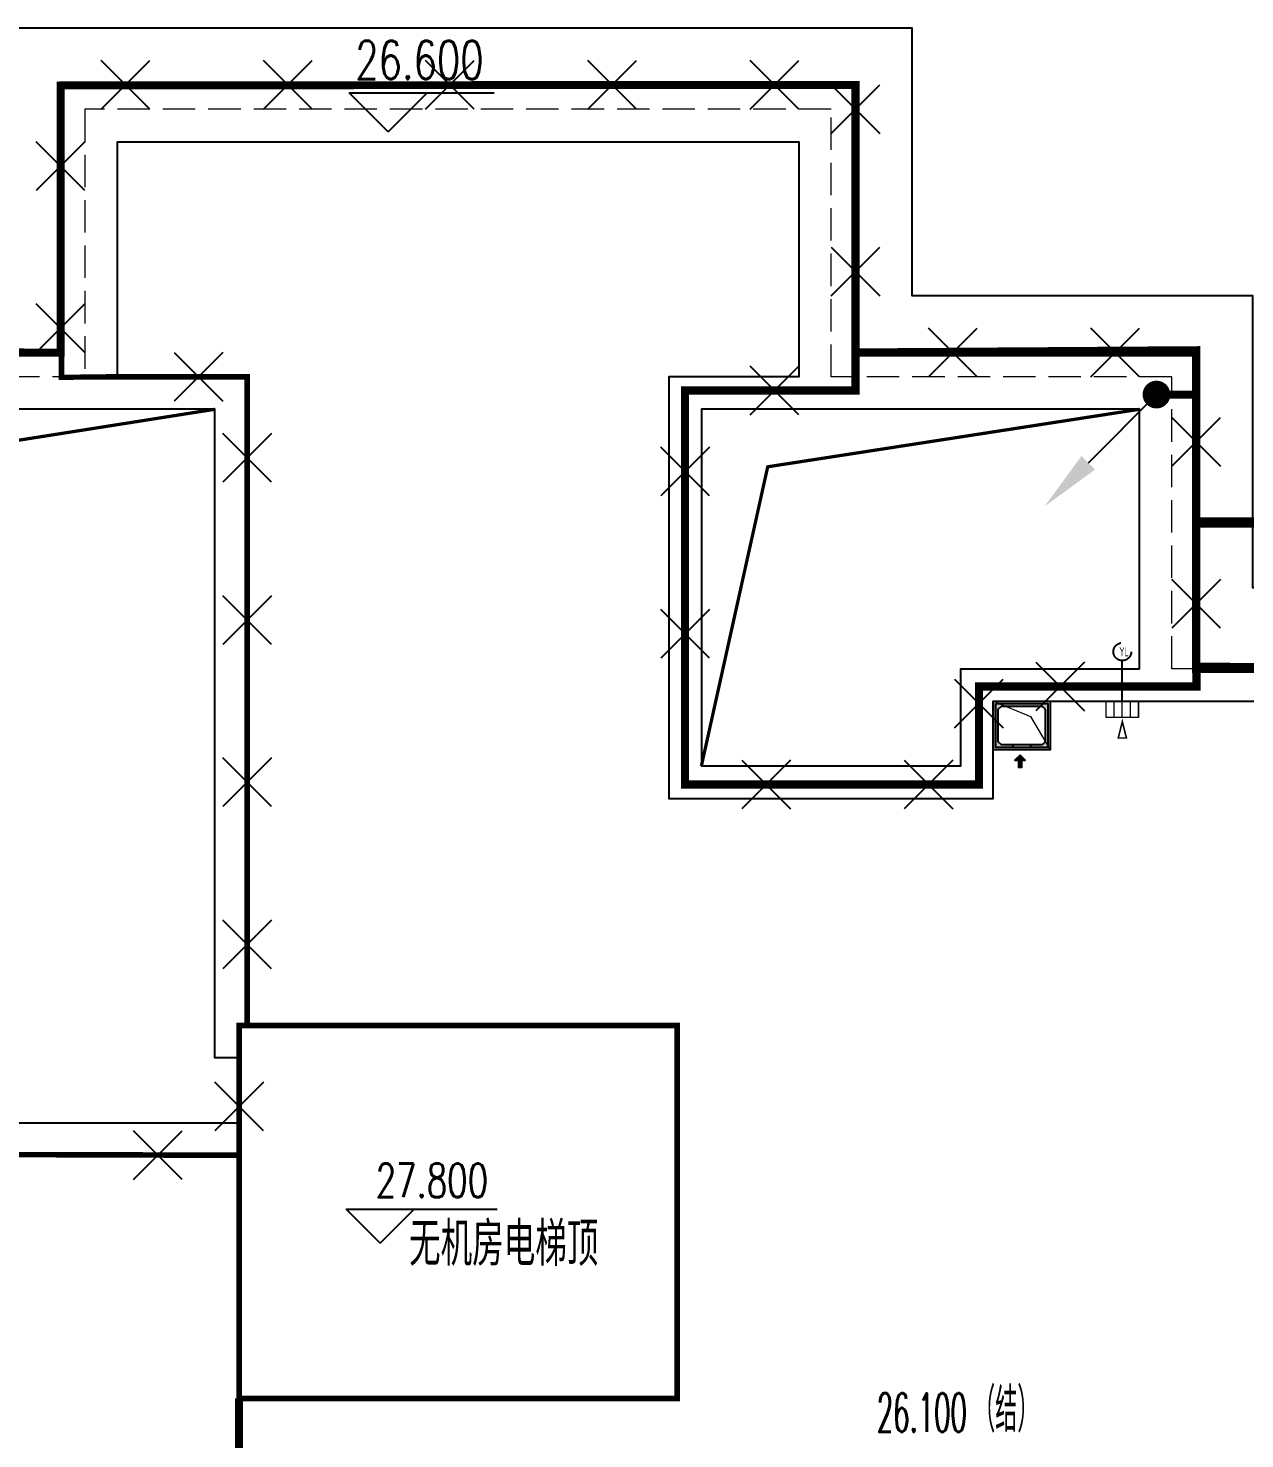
# Model space of a CAD drawing. Extents: x 3753737 to 4713801, y -857380 to 24339.
# Drawn here: x 4134863 to 4142363, y -714002 to -705303 of the extents above; entities that cross this region are included whole.
import ezdxf

# ---------------------------------------------------------------- set-up
doc = ezdxf.new("R2010")
doc.units = 0
doc.header["$LTSCALE"] = 1000
doc.header["$MEASUREMENT"] = 0
for name, pattern in [('#P_--_20B1_001_t3$0$DASH', [0.35, 0.25, -0.1]), ('__DASH', [0.35, 0.25, -0.1]), ('DASH', [0.35, 0.25, -0.1])]:
    doc.linetypes.add(name, pattern=pattern)
doc.layers.get('0').update_dxf_attribs({"linetype": 'CONTINUOUS'})
for name, color, linetype in [('!!电气', 1, 'CONTINUOUS'), ('$RECOVER_210609100354-0', 7, 'CONTINUOUS'), ('DIM_ELEV', 3, 'CONTINUOUS'), ('LVTRY', 252, 'CONTINUOUS'), ('LWIRE', 4, 'CONTINUOUS'), ('ROOF', 183, 'CONTINUOUS'), ('VPIPE-凝结', 150, 'CONTINUOUS'), ('VPIPE-雨水', 4, 'DASH'), ('WIRE-避雷', 4, 'CONTINUOUS'), ('建筑-排气道', 252, 'CONTINUOUS'), ('看线', 185, 'CONTINUOUS')]:
    doc.layers.add(name, color=color, linetype=linetype)
for name, color, linetype, lineweight in [('PUB_HATCH', 8, 'CONTINUOUS', 9), ('PUB_TEXT', 7, 'CONTINUOUS', 20), ('平面-分水线', 189, 'CONTINUOUS', 15), ('平面-看线', 252, 'CONTINUOUS', 15), ('立面-洞口示意', 252, 'CONTINUOUS', 13)]:
    doc.layers.add(name, color=color, linetype=linetype, lineweight=lineweight)
doc.styles.add('_TCH_DIM', font='SIMPLEX', dxfattribs={"bigfont": 'GBCBIG'})
doc.styles.get("Standard").update_dxf_attribs({"font": 'gbenor.shx', "bigfont": 'gbcbig.shx'})

# ---------------------------------------------------------------- blocks, each defined once
blk = doc.blocks.new('DFSFSF')
at = {"layer": '平面-分水线'}
for p, q in [((697141.9143252881, 775567.7311356195), (697141.9143252881, 775667.5561356199)), ((697342.3369560526, 775667.5561356199), (697142.6869560517, 775667.5561356199)), ((697193.1069603423, 775567.7311356195), (697193.1069603423, 775667.5561356199)), ((697242.5119560522, 775567.7311356195), (697242.5119560522, 775667.5561356199)), ((697291.916951762, 775567.7311356195), (697291.916951762, 775667.5561356199)), ((697342.3369560526, 775667.5561356199), (697342.3369560526, 775567.7311356195)), ((697342.3369560526, 775567.7311356195), (697342.3369560526, 775667.5561356199)), ((697342.3369560526, 775567.7311356195), (697142.6869560517, 775567.7311356195))]:
    blk.add_line(p, q, dxfattribs=at)
blk = doc.blocks.new('DFGDGDGD')
at = {"layer": '平面-分水线', "const_width": 10}
blk.add_lwpolyline([(697267.5119560522, 775440.6606483405), (697242.5119560522, 775540.6606483405), (697217.5119560522, 775440.6606483405)], close=True, dxfattribs=at)
blk.add_blockref('DFSFSF', (0, 0))
blk = doc.blocks.new('*U185')
h = blk.add_hatch(color=5)
h.set_gradient(color1=(0, 0, 255), rotation=180, tint=1)
h.paths.add_polyline_path([(3.524958103184869e-15, -2.819966482547906e-15), (-6.350000000000009, -6.349999999999992), (-6.350000000000001, -2.159000000000014), (-15, -2.158999999999999), (-14.99999999999999, 2.159000000000044), (-6.349999999999993, 2.159000000000029), (-6.349999999999985, 6.350000000000009)])
at = {"color": 0, "linetype": 'Continuous'}
blk.add_lwpolyline([(3.524958103184869e-15, -2.819966482547906e-15), (-6.350000000000009, -6.349999999999992), (-6.350000000000001, -2.159000000000014), (-15, -2.158999999999999), (-14.99999999999999, 2.159000000000044), (-6.349999999999993, 2.159000000000029), (-6.349999999999985, 6.350000000000009)], close=True, dxfattribs=at)
blk = doc.blocks.new('A$C1F33016B')
at = {"layer": 'PUB_HATCH'}
blk.add_hatch(color=256, dxfattribs=at).paths.add_polyline_path([(16134.99072450679, 8984.999517118558), (16134.99072450679, 8714.999517118558), (16029.99072450679, 8714.999517118558), (16029.99072450679, 8729.999517118558), (16099.99072450679, 8729.999517118558), (16119.99072450679, 8749.999517118558), (16119.99072450679, 8949.999517118558), (16099.99072450679, 8969.999517118558), (15849.99072450679, 8969.999517118558), (15829.99072450679, 8949.999517118558), (15829.99072450679, 8749.999517118558), (15849.99072450679, 8729.999517118558), (15919.99072450679, 8729.999517118558), (15919.99072450679, 8714.999517118558), (15814.99072450679, 8714.999517118558), (15814.99072450679, 8984.999517118558)])
at = {"layer": '$RECOVER_210609100354-0', "color": 252, "const_width": 8}
blk.add_lwpolyline([(11150.00000472367, 6999.9999988419), (13849.9999949839, 6999.9999988419), (13849.9999949839, 4699.999998799525), (11150.00000472367, 4699.999998799525)], close=True, dxfattribs=at)
at = {"color": 252, "const_width": 20}
for points in [[(8341.421236896887, 6399.999994003912), (8753.92123685591, 10445.49999882374), (10999.99993937928, 10799.99999900162)], [(14000.00024949759, 8600.53624918824), (14408.92123685591, 10445.49999882374), (16699.9999494683, 10799.99999902886)]]:
    blk.add_lwpolyline(points, dxfattribs=at)
at = {"layer": 'DIM_ELEV'}
for p, q in [((12069.49995004758, 12510.97388607683), (11829.49995004758, 12750.97388607683)), ((11829.49995004758, 12750.97388607683), (12721.75033344747, 12750.97388607683)), ((12069.49995004758, 12510.97388607683), (12309.49995004758, 12750.97388607683)), ((12020.14024708979, 5657.138942205347), (11810.14024708979, 5867.138942205347)), ((11810.14024708979, 5867.138942205347), (12741.02890860592, 5867.138942205347)), ((12020.14024708979, 5657.138942205347), (12230.14024708979, 5867.138942205347))]:
    blk.add_line(p, q, dxfattribs=at)
at = {"layer": 'LVTRY', "color": 1}
for p, q in [((15919.99072450679, 8729.999517118558), (15919.99072450679, 8714.999517118558)), ((16029.99072450679, 8729.999517118558), (16029.99072450679, 8714.999517118558))]:
    blk.add_line(p, q, dxfattribs=at)
for points in [[(15799.99072450679, 8999.999517118558), (16149.99072450679, 8999.999517118558), (16149.99072450679, 8699.999517118558), (15799.99072450679, 8699.999517118558)], [(15814.99072450679, 8984.999517118558), (16134.99072450679, 8984.999517118558), (16134.99072450679, 8714.999517118558), (15814.99072450679, 8714.999517118558)], [(16099.99072450679, 8729.999517118558), (15849.99072450679, 8729.999517118558), (15829.99072450679, 8749.999517118558), (15829.99072450679, 8949.999517118558), (15849.99072450679, 8969.999517118558), (16099.99072450679, 8969.999517118558), (16119.99072450679, 8949.999517118558), (16119.99072450679, 8749.999517118558), (16099.99072450679, 8729.999517118558)]]:
    blk.add_lwpolyline(points, close=True, dxfattribs=at)
at = {"layer": 'ROOF', "color": 252, "ltscale": 0.8}
for points in [[(22750.01152775064, 1900.000006468967), (22750.01136052515, 6899.999991594814), (20899.99994930066, 6899.999991710298), (20899.99994960986, 9699.999991236487), (17399.9999504853, 9699.999991323333), (17399.99995053001, 11499.99999907031), (15299.99892977625, 11499.99999892991), (15299.99892966077, 13150.00000285031), (9700.000953572802, 13149.9999984121), (9700.000955003314, 11499.9999989341), (7599.999938575551, 11499.9999990568), (7599.999938473105, 9699.99999118247), (4099.999938658439, 9699.999991131015), (4099.999818431213, 7400.001628744882), (3399.999817983247, 7400.001628465019)], [(10399.99993904866, 10999.9999990263), (10399.99993904866, 12449.99999882351), (14599.99993998557, 12449.99999882351), (14599.99993998557, 10999.9999990263), (13799.99994006939, 10999.9999990263), (13799.9999378752, 8400.27025674237), (15799.79590952396, 8400.270255054114), (15799.79590952396, 8999.999999580905), (20199.99994010385, 8999.999999580905), (20199.99994010385, 6199.999999793712), (22050.01136052329, 6199.999999749474), (22050.01136052236, 1900.068179056048), (15599.95704866387, 1899.931803827174), (15599.95759219024, 99.99999998975545), (9400.042421364225, 100.0000000107102), (9400.041877837852, 1899.939857619116), (3599.988519361243, 1900.062273277901), (3599.999431967735, 6199.99999175407), (4799.999940171838, 6199.999992233701), (4799.999938946217, 8999.99999114126), (6399.999938962981, 8999.99999120878), (6399.999939022586, 6199.999999791384), (11150.00000472367, 6199.999999791384)], [(10399.99993904866, 10999.9999990263), (10054.97496926785, 10999.99999891315), (10054.97496927623, 11149.99999891315)], [(11199.99993904866, 6999.9999988419), (11199.99993904866, 10999.9999990263), (10399.99993904866, 10999.9999990263)], [(11149.9774788022, 6799.996107412968), (10999.99993897043, 6799.995862165), (10999.99993937928, 10799.99999900162), (8299.999938422814, 10799.99999896553), (8299.999938447028, 8999.99879467301), (6599.999938891269, 8999.99879463669), (6599.999938947149, 6399.999992001802), (11149.99994251318, 6399.999997232575)]]:
    blk.add_lwpolyline(points, dxfattribs=at)
blk.add_lwpolyline([(16699.9999410864, 9199.999991293531), (16699.9999494683, 10799.99999902886), (14000.00024949759, 10799.99999901862), (14000.00024949759, 8600.53624918824), (15599.99919565767, 8600.53624916682), (15599.99919566512, 9200.000005290378)], close=True, dxfattribs=at)
at = {"layer": 'VPIPE-凝结', "color": 252}
blk.add_line((16595.04161784984, 8999.999995938735), (16595.04165119119, 9249.999902247917), dxfattribs=at)
at = {"layer": 'VPIPE-雨水', "color": 252}
blk.add_circle((16594.99994163681, 9304.999886432663), 55, dxfattribs=at)
at = {"layer": '平面-看线', "linetype": 'DASH', "ltscale": 0.8}
blk.add_lwpolyline([(22449.99992311746, 1899.999997639563), (22250.01136052515, 1899.999998943415), (22250.01136052515, 6399.999991626013), (20399.99994924478, 6399.999991741264), (20399.99994955491, 9199.999991248827), (16899.9999504732, 9199.99999133544), (16899.9999505179, 10999.99999903701), (14799.99892981164, 10999.99999889685), (14799.99892969616, 12650.00000245403), (10200.00095400587, 12649.99999880837), (10200.00095543638, 10999.99999890476), (8099.999938547611, 10999.9999990277), (8099.999938445166, 9199.999991189688), (4599.999938858673, 9199.999991138466), (4599.999939617701, 7300.001595500857)], dxfattribs=at)
at = {"layer": '看线', "color": 252, "linetype": '#P_--_20B1_001_t3$0$DASH', "ltscale": 0.5}
blk.add_lwpolyline([(17049.9999504732, 9199.999991331715), (17049.99995052163, 11149.99999904679), (14949.9989298014, 11149.99999890663), (14949.99892968498, 12800.00000257278), (10050.00095387641, 12799.99999868963), (10050.00095530692, 11149.99999891361), (7949.999938555062, 11149.99999903631), (7949.99993845541, 9199.999991187593)], dxfattribs=at)
at = {"layer": '立面-洞口示意'}
blk.add_lwpolyline([(15799.99072450679, 8999.999517118558), (16028.54266162077, 8906.050133861601), (16149.99072450679, 8699.999517118558)], dxfattribs=at)
blk.add_blockref('DFGDGDGD', (-680647.4703382016, -766667.5562220921))
at = {"layer": '建筑-排气道', "extrusion": (0, 0, -1), "xscale": 5, "yscale": 5, "zscale": -5, "rotation": 90}
blk.add_blockref('*U185', (-15965.08767203195, 8667.687246344285), dxfattribs=at)
at = {"layer": 'DIM_ELEV', "color": 7, "style": '_TCH_DIM'}
for s, height, width, p in [('26.600', 238, 0.7058823529411765, (11865.75033344747, 12834.9738860768)), ('27.800', 208.25, 0.7058823529411765, (11992.02890860592, 5940.638942205347)), ('（结）', 270.0709219858156, 0.7, (15675.55974831898, 4494.078063127585)), ('26.100', 238, 0.4941176470588236, (15081.95974831842, 4494.078063127585))]:
    blk.add_text(s, height=height, dxfattribs=dict(at, width=width)).set_placement(p)
at = {"layer": 'PUB_TEXT', "color": 252, "width": 0.6}
blk.add_text('YL', height=56.00000000000001, dxfattribs=at).set_placement((16576.79994163681, 9276.999886432663))
at = {"layer": 'PUB_TEXT', "color": 252}
blk.add_text('无机房电梯顶', height=270.0709219858156, dxfattribs=at).set_placement((12198.13492832147, 5517.817965094931))
blk = doc.blocks.new('$TelecSys$00000080')
for p, q in [((-0.7000000000007276, -0.7000000000007276), (0, 0)), ((0.1041666666678793, 0.1041666666660603), (0.1041666666678793, 0.1041666666660603)), ((-0.1041666666678793, -0.1041666666660603), (-0.1041666666678793, -0.1041666666660603))]:
    blk.add_line(p, q)
at = {"const_width": 0.1425}
blk.add_lwpolyline([(0.07125000000087311, 0, 1), (-0.07125000000087311, 0, 1)], format="xyb", close=True, dxfattribs=at)
blk.add_solid([(-0.6300000000010186, -0.7700000000004366), (-0.7700000000004366, -0.6299999999991996), (-1.150000000001455, -1.149999999999636)])
at = {"width": 0.8, "flags": 9}
blk.add_attdef('A', (0, 0), '', height=2e-05, rotation=180, dxfattribs=at)
blk = doc.blocks.new('$TelecSys$00000009')
for p, q in [((-0.5, 0.5), (0.5, -0.5)), ((0.5, 0.5), (-0.5, -0.5))]:
    blk.add_line(p, q)

msp = doc.modelspace()

# ---------------------------------------------------------------- block references
at = {"layer": '!!电气'}
msp.add_blockref('A$C1F33016B', (4125013.44466722, -718453.3751683426), dxfattribs=at)

# ---------------------------------------------------------------- next in the draw order: linework, layer by layer
at = {"layer": 'WIRE-避雷', "color": 4}
for points, const_width in [([(4150013.444115862, -709353.3752748587), (4148213.444674155, -709353.37517128), (4148213.444674181, -708353.3751770691), (4142063.444617715, -708353.3751769164), (4142063.444617741, -707303.3751692958), (4139963.443597021, -707303.375169436), (4139963.443595713, -705653.3751657698), (4135063.445621096, -705653.375169653), (4135063.445621001, -707303.375169429), (4132963.444605775, -707303.3751693214), (4132963.444605803, -709253.375177155), (4129613.444606079, -709253.3751784933), (4129613.442490384, -711109.201377176)], 50), ([(4135413.444606269, -707453.3751693163), (4135068.419636488, -707453.3751694295), (4135068.419636495, -707303.3751694295)], 35), ([(4135413.444606269, -707453.3751693163), (4136213.444606269, -707453.3751693163), (4136213.444606269, -711453.3751695007), (4136163.444671944, -711453.3751695007), (4136163.444671944, -712253.3751685512), (4131413.444606243, -712253.3751686523), (4131413.444606183, -709453.3751771338), (4131413.444606103, -709253.3751777741)], 35), ([(4141819.021945979, -707562.691358265), (4142059.267213194, -707562.691358265)], 50), ([(4142063.444617715, -708353.3751769164), (4142063.444617692, -709253.3751770109), (4145413.444616774, -709253.3751770938), (4145413.444616601, -712053.3751766013), (4147263.456027744, -712053.3751767166), (4147263.456027744, -716553.3751693992), (4150013.444606548, -716553.3751770814)], 50), ([(4136213.444606269, -711453.3751695007), (4138863.444662204, -711453.3751695007), (4138863.444662204, -713753.3751695431), (4136163.444678006, -713753.3751695431), (4136163.444671944, -712253.3751685512)], 35)]:
    msp.add_lwpolyline(points, dxfattribs=dict(at, const_width=const_width))
at = {"layer": 'WIRE-避雷', "const_width": 50}
msp.add_lwpolyline([(4139963.443597021, -707303.375169436), (4139963.443597021, -707537.5939490814), (4138912.718861517, -707537.5939490814), (4138912.718861517, -709967.3757366501), (4140724.314938197, -709967.3757366501), (4140724.314938197, -709363.1013817098), (4142066.088672478, -709363.1013817098), (4142066.08867248, -709253.3751770109)], dxfattribs=at)
at = {"layer": 'WIRE-避雷', "color": 4, "linetype": '__DASH', "const_width": 50}
msp.add_lwpolyline([(4136163.444701044, -713753.3751695431), (4136163.444701044, -719453.3751678255)], dxfattribs=at)

# ---------------------------------------------------------------- next in the draw order: block references
at = {"layer": 'LWIRE', "color": 2, "xscale": 300, "yscale": 300, "zscale": 300}
for p, rotation in [((4135463.443595713, -705653.3751693363), 180.0000000454085), ((4136463.443595713, -705653.3751685438), 180.0000000454085), ((4137463.443595713, -705653.3751677512), 180.0000000454085), ((4138463.443595713, -705653.3751669587), 180.0000000454085), ((4139463.443595713, -705653.3751661661), 180.0000000454085), ((4139963.443595832, -705803.375169436), 90.00000004540523), ((4135063.445621068, -706153.375169653), 269.9999999966528), ((4139963.443596626, -706803.375169436), 90.00000004540523), ((4135063.445621008, -707153.375169653), 269.9999999966528), ((4140563.444617741, -707303.3751693959), 180.0000000038242), ((4141563.444617741, -707303.3751693291), 180.0000000038242), ((4142063.444617728, -707853.3751769164), 89.99999999857705), ((4142063.444617704, -708853.3751769164), 269.999999998577)]:
    msp.add_blockref('$TelecSys$00000009', p, dxfattribs=dict(at, rotation=rotation))
at = {"layer": 'LWIRE', "color": 1, "xscale": 300, "yscale": 300, "zscale": 300}
msp.add_blockref('$TelecSys$00000009', (4135913.444606269, -707453.3751693163), dxfattribs=at)
at = {"layer": 'LWIRE', "xscale": 300, "yscale": 300, "zscale": 300}
for p, rotation in [((4139463.443597021, -707537.5939490814), 180), ((4138912.718861517, -708037.5939490814), 270), ((4138912.718861517, -709037.5939490814), 270), ((4140724.314938197, -709467.3757366501), 90)]:
    msp.add_blockref('$TelecSys$00000009', p, dxfattribs=dict(at, rotation=rotation))
at = {"layer": 'LWIRE', "color": 2, "xscale": 600, "yscale": 600, "zscale": 600}
msp.add_blockref('$TelecSys$00000080', (4141819.021945979, -707562.691358265), dxfattribs=at)
at = {"layer": 'LWIRE', "color": 1, "xscale": 300, "yscale": 300, "zscale": 300}
for p, rotation in [((4136213.444606269, -707953.3751693163), 270), ((4136213.444606269, -708953.3751693163), 270), ((4136213.444606269, -709953.3751693163), 270), ((4136213.444606269, -710953.3751693163), 270), ((4136163.444671944, -711953.3751695007), 270), ((4135663.444671944, -712253.3751685617), 180.0000000012203)]:
    msp.add_blockref('$TelecSys$00000009', p, dxfattribs=dict(at, rotation=rotation))
at = {"layer": 'LWIRE', "xscale": 300, "yscale": 300, "zscale": 300}
for p in [(4141224.314938197, -709363.1013817098), (4139412.718861517, -709967.3757366501), (4140412.718861517, -709967.3757366501)]:
    msp.add_blockref('$TelecSys$00000009', p, dxfattribs=at)

doc.saveas('drawing.dxf')
